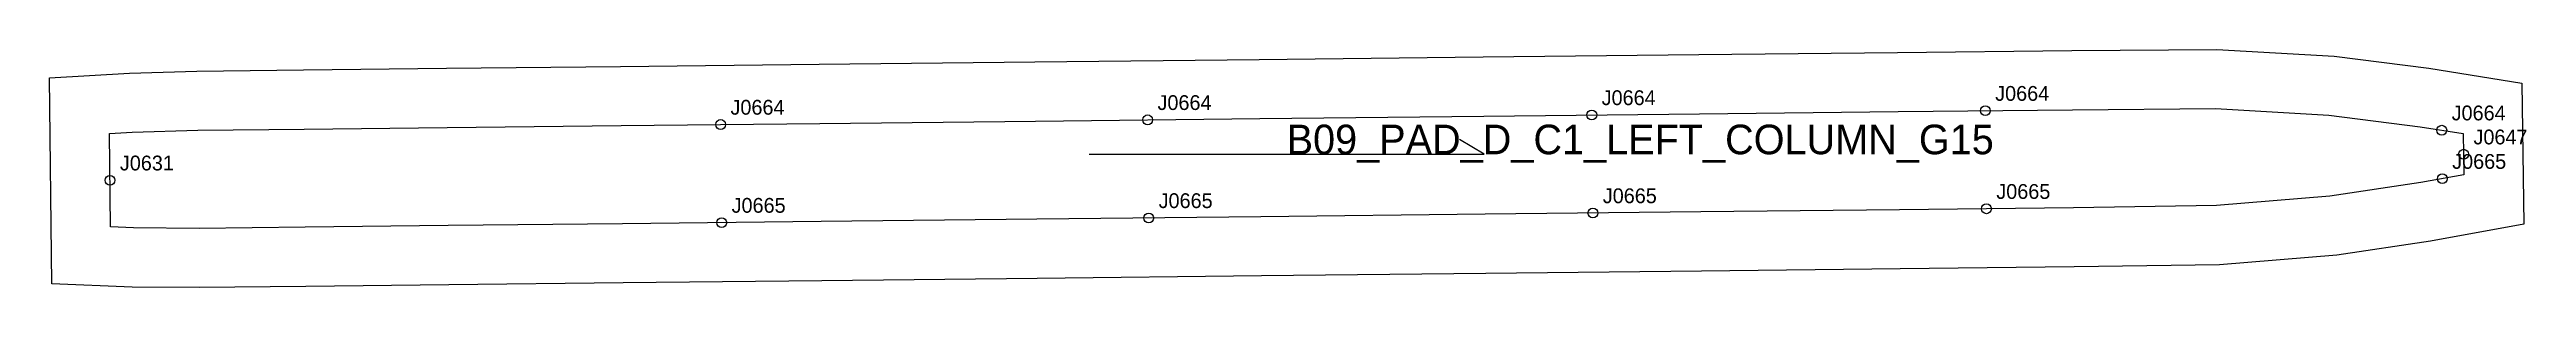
# Model space of a CAD drawing. Header units: millimetres. Extents: x -12 to 489, y -31 to 17.
import ezdxf

# ---------------------------------------------------------------- set-up
doc = ezdxf.new("R2010")
doc.units = ezdxf.units.MM
for name, color, linetype in [('CUT', 1, 'Continuous'), ('GRAIN', 3, 'Continuous'), ('LABEL', 7, 'Continuous'), ('NOTCH', 2, 'Continuous'), ('SEW', 5, 'Continuous')]:
    doc.layers.add(name, color=color, linetype=linetype)

msp = doc.modelspace()

# ---------------------------------------------------------------- linework, layer by layer
at = {"layer": 'CUT'}
msp.add_lwpolyline([(-12.13, 11.28), (4.07, 12.27), (17.67, 12.68), (39.28, 12.92), (68.21, 13.24), (103.47, 13.62), (143.69, 14.06), (187.33, 14.54), (232.72, 15.04), (278.1, 15.54), (321.74, 16.02), (361.97, 16.46), (397.24, 16.85), (426.59, 17.06), (450.37, 15.7), (469.47, 13.27), (488.32, 10.26), (488.74, -18.34), (469.84, -21.78), (450.88, -24.62), (427.11, -26.6), (397.74, -27.03), (362.46, -27.42), (322.24, -27.86), (278.6, -28.34), (233.21, -28.84), (187.82, -29.34), (144.18, -29.81), (103.96, -30.26), (68.71, -30.64), (39.77, -30.96), (18.16, -31.2), (4.56, -31.09), (-11.64, -30.47), (-12.13, 11.28)], close=True, dxfattribs=at)
at = {"layer": 'GRAIN'}
for p, q in [((198.29, -4.18), (278.29, -4.18)), ((278.29, -4.18), (273.29, -1.18))]:
    msp.add_line(p, q, dxfattribs=at)
at = {"layer": 'NOTCH'}
for centre in [(379.72, 4.65), (123.71, 1.84), (210.15, 2.79), (300.06, 3.78), (472.12, 0.69), (476.54, -4.18), (0.11, -9.46), (472.23, -9.14), (379.95, -15.23), (123.94, -18.04), (210.38, -17.09), (300.29, -16.1)]:
    msp.add_circle(centre, 1, dxfattribs=at)
at = {"layer": 'SEW'}
msp.add_lwpolyline([(0, 0), (4.62, 0.28), (17.91, 0.68), (39.41, 0.92), (68.34, 1.24), (103.6, 1.62), (143.82, 2.07), (187.46, 2.54), (232.85, 3.04), (278.23, 3.54), (321.88, 4.02), (362.1, 4.46), (397.35, 4.85), (426.29, 5.06), (449.27, 3.74), (467.77, 1.39), (476.47, 0), (476.6, -8.35), (467.87, -9.94), (449.49, -12.69), (426.52, -14.6), (397.58, -15.03), (362.33, -15.42), (322.11, -15.86), (278.46, -16.34), (233.08, -16.84), (187.69, -17.34), (144.05, -17.82), (103.83, -18.26), (68.57, -18.64), (39.64, -18.96), (18.14, -19.2), (4.84, -19.09), (0.22, -18.92)], close=True, dxfattribs=at)

# ---------------------------------------------------------------- texts
at = {"layer": 'LABEL'}
for s, height, p in [('J0664', 3, (125.71, 3.84)), ('J0664', 3, (212.15, 4.79)), ('J0664', 3, (302.06, 5.78)), ('J0664', 3, (381.72, 6.65)), ('J0664', 3, (474.12, 2.69)), ('B09_PAD_D_C1_LEFT_COLUMN_G15', 6, (238.29, -4.18)), ('J0647', 3, (478.54, -2.18)), ('J0631', 3, (2.11, -7.46)), ('J0665', 3, (474.23, -7.14)), ('J0665', 3, (125.94, -16.04)), ('J0665', 3, (212.38, -15.09)), ('J0665', 3, (302.29, -14.1)), ('J0665', 3, (381.95, -13.23))]:
    msp.add_text(s, height=height, dxfattribs=at).set_placement(p)

doc.saveas('drawing.dxf')
